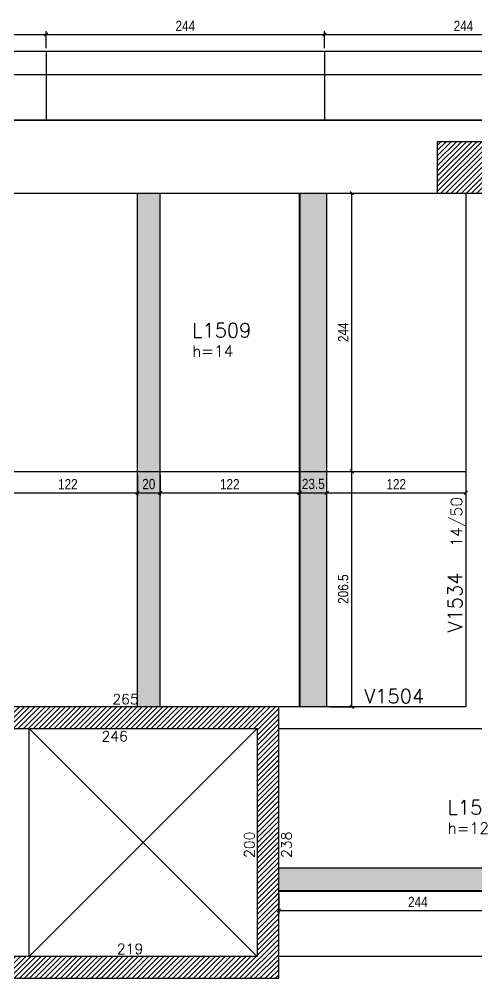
# Model space of a CAD drawing. Extents: x 1860 to 8661, y -614 to 3008.
# Drawn here: x 4771 to 5173, y 1481 to 2319 of the extents above; entities that cross this region are included whole.
import ezdxf

# ---------------------------------------------------------------- set-up
doc = ezdxf.new("R2010")
doc.units = 0
for name, color, linetype in [('COTA', 241, 'Continuous'), ('F-LAJES', 3, 'Continuous'), ('F-LAJES-DIM', 2, 'Continuous'), ('F-LAJES-NOME', 4, 'Continuous'), ('F-PILARES-DIM', 172, 'Continuous'), ('F-PILARES-HACH', 174, 'Continuous'), ('F-PILARES-S', 170, 'Continuous'), ('F-VIGAS', 3, 'Continuous'), ('F-VIGAS-DIM', 2, 'Continuous'), ('F-VIGAS-NOME', 4, 'Continuous'), ('F-VÃO', 1, 'Continuous'), ('Painéis', 200, 'Continuous')]:
    doc.layers.add(name, color=color, linetype=linetype)
doc.layers.add('Hachura', color=251, linetype='Continuous', lineweight=9)
doc.styles.add('COTA TECNICA-50', font='techl___.ttf', dxfattribs={"height": 9})
doc.styles.add('MCP', font='romans.shx')
doc.dimstyles.new('COTA PAINEL-50', dxfattribs={"dimtxt": 9, "dimasz": 3, "dimexe": 3, "dimexo": 3, "dimgap": 3, "dimtad": 1, "dimdec": 1, "dimzin": 12, "dimdsep": 46, "dimtxsty": 'COTA TECNICA-50', "dimblk1": 'OBLIQUE', "dimblk2": 'OBLIQUE', "dimsah": 1, "dimcen": 0.9, "dimclrd": 4, "dimclre": 4, "dimclrt": 240, "dimadec": 1, "dimazin": 3, "dimtfac": 1, "dimtdec": 1, "dimtmove": 0, "dimatfit": 3, "dimfxl": 1, "dimtolj": 1, "dimtzin": 12, "dimarcsym": 0})
pattern_1 = [(45, (4795.1516, 832.909), (-2.245064, 2.245064), [])]

# ---------------------------------------------------------------- blocks, each defined once
blk = doc.blocks.new('_Oblique')
at = {"color": 0, "linetype": 'ByBlock', "lineweight": -2}
blk.add_line((-0.5, -0.5), (0.5, 0.5), dxfattribs=at)
blk = doc.blocks.new('*D88')
at = {"layer": 'COTA', "color": 4, "lineweight": -2, "transparency": 16777216}
for p, q in [((4999.15, 1551.91), (4999.15, 1534.81)), ((5243.15, 1551.91), (5243.15, 1534.81)), ((4999.15, 1537.81), (5243.15, 1537.81))]:
    blk.add_line(p, q, dxfattribs=at)
at = {"layer": 'Defpoints', "color": 0, "transparency": 16777216}
for p in [(4999.15, 1554.91), (5243.15, 1554.91), (5243.15, 1537.81)]:
    blk.add_point(p, dxfattribs=at)
at = {"layer": 'COTA', "color": 4, "lineweight": -2, "transparency": 16777216, "xscale": 3, "yscale": 3, "zscale": 3, "rotation": 180}
blk.add_blockref('_Oblique', (4999.15, 1537.81), dxfattribs=at)
at = {"layer": 'COTA', "color": 4, "lineweight": -2, "transparency": 16777216, "xscale": 3, "yscale": 3, "zscale": 3}
blk.add_blockref('_Oblique', (5243.15, 1537.81), dxfattribs=at)
at = {"layer": 'COTA', "color": 240, "transparency": 16777216, "insert": (5121.15, 1545.38), "char_height": 9, "attachment_point": 5, "style": 'COTA TECNICA-50'}
blk.add_mtext('\\A1;244', dxfattribs=at)
blk = doc.blocks.new('*D127')
at = {"layer": 'COTA', "color": 4, "lineweight": -2, "transparency": 16777216}
for p, q in [((4753.15, 1919.91), (4753.15, 1901.14)), ((4875.15, 1919.91), (4875.15, 1901.14)), ((4753.15, 1904.14), (4875.15, 1904.14))]:
    blk.add_line(p, q, dxfattribs=at)
at = {"layer": 'Defpoints', "color": 0, "transparency": 16777216}
for p in [(4753.15, 1922.91), (4875.15, 1922.91), (4875.15, 1904.14)]:
    blk.add_point(p, dxfattribs=at)
at = {"layer": 'COTA', "color": 4, "lineweight": -2, "transparency": 16777216, "xscale": 3, "yscale": 3, "zscale": 3, "rotation": 180}
blk.add_blockref('_Oblique', (4753.15, 1904.14), dxfattribs=at)
at = {"layer": 'COTA', "color": 4, "lineweight": -2, "transparency": 16777216, "xscale": 3, "yscale": 3, "zscale": 3}
blk.add_blockref('_Oblique', (4875.15, 1904.14), dxfattribs=at)
at = {"layer": 'COTA', "color": 240, "transparency": 16777216, "insert": (4814.15, 1911.69), "char_height": 9, "attachment_point": 5, "style": 'COTA TECNICA-50'}
blk.add_mtext('\\A1;122', dxfattribs=at)
blk = doc.blocks.new('*D128')
at = {"layer": 'COTA', "color": 4, "lineweight": -2, "transparency": 16777216}
for p, q in [((4875.15, 1919.91), (4875.15, 1901.14)), ((4895.15, 1919.91), (4895.15, 1901.14)), ((4875.15, 1904.14), (4895.15, 1904.14))]:
    blk.add_line(p, q, dxfattribs=at)
at = {"layer": 'Defpoints', "color": 0, "transparency": 16777216}
for p in [(4875.15, 1922.91), (4895.15, 1922.91), (4895.15, 1904.14)]:
    blk.add_point(p, dxfattribs=at)
at = {"layer": 'COTA', "color": 4, "lineweight": -2, "transparency": 16777216, "xscale": 3, "yscale": 3, "zscale": 3, "rotation": 180}
blk.add_blockref('_Oblique', (4875.15, 1904.14), dxfattribs=at)
at = {"layer": 'COTA', "color": 4, "lineweight": -2, "transparency": 16777216, "xscale": 3, "yscale": 3, "zscale": 3}
blk.add_blockref('_Oblique', (4895.15, 1904.14), dxfattribs=at)
at = {"layer": 'COTA', "color": 240, "transparency": 16777216, "insert": (4885.15, 1911.73), "char_height": 9, "attachment_point": 5, "style": 'COTA TECNICA-50'}
blk.add_mtext('\\A1;20', dxfattribs=at)
blk = doc.blocks.new('*D129')
at = {"layer": 'COTA', "color": 4, "lineweight": -2, "transparency": 16777216}
for p, q in [((4895.15, 1919.91), (4895.15, 1901.14)), ((5017.15, 1919.91), (5017.15, 1901.14)), ((4895.15, 1904.14), (5017.15, 1904.14))]:
    blk.add_line(p, q, dxfattribs=at)
at = {"layer": 'Defpoints', "color": 0, "transparency": 16777216}
for p in [(4895.15, 1922.91), (5017.15, 1922.91), (5017.15, 1904.14)]:
    blk.add_point(p, dxfattribs=at)
at = {"layer": 'COTA', "color": 4, "lineweight": -2, "transparency": 16777216, "xscale": 3, "yscale": 3, "zscale": 3, "rotation": 180}
blk.add_blockref('_Oblique', (4895.15, 1904.14), dxfattribs=at)
at = {"layer": 'COTA', "color": 4, "lineweight": -2, "transparency": 16777216, "xscale": 3, "yscale": 3, "zscale": 3}
blk.add_blockref('_Oblique', (5017.15, 1904.14), dxfattribs=at)
at = {"layer": 'COTA', "color": 240, "transparency": 16777216, "insert": (4956.15, 1911.69), "char_height": 9, "attachment_point": 5, "style": 'COTA TECNICA-50'}
blk.add_mtext('\\A1;122', dxfattribs=at)
blk = doc.blocks.new('*D130')
at = {"layer": 'COTA', "color": 4, "lineweight": -2, "transparency": 16777216}
for p, q in [((5017.65, 1919.91), (5017.65, 1901.14)), ((5041.15, 1919.91), (5041.15, 1901.14)), ((5017.65, 1904.14), (5041.15, 1904.14))]:
    blk.add_line(p, q, dxfattribs=at)
at = {"layer": 'Defpoints', "color": 0, "transparency": 16777216}
for p in [(5017.65, 1922.91), (5041.15, 1922.91), (5041.15, 1904.14)]:
    blk.add_point(p, dxfattribs=at)
at = {"layer": 'COTA', "color": 4, "lineweight": -2, "transparency": 16777216, "xscale": 3, "yscale": 3, "zscale": 3, "rotation": 180}
blk.add_blockref('_Oblique', (5017.65, 1904.14), dxfattribs=at)
at = {"layer": 'COTA', "color": 4, "lineweight": -2, "transparency": 16777216, "xscale": 3, "yscale": 3, "zscale": 3}
blk.add_blockref('_Oblique', (5041.15, 1904.14), dxfattribs=at)
at = {"layer": 'COTA', "color": 240, "transparency": 16777216, "insert": (5029.4, 1911.84), "char_height": 9, "attachment_point": 5, "style": 'COTA TECNICA-50'}
blk.add_mtext('\\A1;23.5', dxfattribs=at)
blk = doc.blocks.new('*D131')
at = {"layer": 'COTA', "color": 4, "lineweight": -2, "transparency": 16777216}
for p, q in [((5041.15, 1919.91), (5041.15, 1901.14)), ((5163.15, 1919.91), (5163.15, 1901.14)), ((5041.15, 1904.14), (5163.15, 1904.14))]:
    blk.add_line(p, q, dxfattribs=at)
at = {"layer": 'Defpoints', "color": 0, "transparency": 16777216}
for p in [(5041.15, 1922.91), (5163.15, 1922.91), (5163.15, 1904.14)]:
    blk.add_point(p, dxfattribs=at)
at = {"layer": 'COTA', "color": 4, "lineweight": -2, "transparency": 16777216, "xscale": 3, "yscale": 3, "zscale": 3, "rotation": 180}
blk.add_blockref('_Oblique', (5041.15, 1904.14), dxfattribs=at)
at = {"layer": 'COTA', "color": 4, "lineweight": -2, "transparency": 16777216, "xscale": 3, "yscale": 3, "zscale": 3}
blk.add_blockref('_Oblique', (5163.15, 1904.14), dxfattribs=at)
at = {"layer": 'COTA', "color": 240, "transparency": 16777216, "insert": (5102.15, 1911.69), "char_height": 9, "attachment_point": 5, "style": 'COTA TECNICA-50'}
blk.add_mtext('\\A1;122', dxfattribs=at)
blk = doc.blocks.new('*D132')
at = {"layer": 'COTA', "color": 4, "lineweight": -2, "transparency": 16777216}
for p, q in [((5044.15, 1922.91), (5066.29, 1922.91)), ((5063.29, 1716.41), (5063.29, 1922.91)), ((5044.15, 1716.41), (5066.29, 1716.41))]:
    blk.add_line(p, q, dxfattribs=at)
at = {"layer": 'Defpoints', "color": 0, "transparency": 16777216}
for p in [(5041.15, 1922.91), (5063.29, 1922.91), (5041.15, 1716.41)]:
    blk.add_point(p, dxfattribs=at)
at = {"layer": 'COTA', "color": 4, "lineweight": -2, "transparency": 16777216, "xscale": 3, "yscale": 3, "zscale": 3}
for p, rotation in [((5063.29, 1922.91), 90), ((5063.29, 1716.41), 270)]:
    blk.add_blockref('_Oblique', p, dxfattribs=dict(at, rotation=rotation))
at = {"layer": 'COTA', "color": 240, "transparency": 16777216, "insert": (5055.69, 1819.66), "char_height": 9, "attachment_point": 5, "rotation": 90, "style": 'COTA TECNICA-50'}
blk.add_mtext('\\A1;206.5', dxfattribs=at)
blk = doc.blocks.new('*D133')
at = {"layer": 'COTA', "color": 4, "lineweight": -2, "transparency": 16777216}
for p, q in [((5044.15, 2166.91), (5066.29, 2166.91)), ((5063.29, 1922.91), (5063.29, 2166.91)), ((5044.15, 1922.91), (5066.29, 1922.91))]:
    blk.add_line(p, q, dxfattribs=at)
at = {"layer": 'Defpoints', "color": 0, "transparency": 16777216}
for p in [(5041.15, 2166.91), (5063.29, 2166.91), (5041.15, 1922.91)]:
    blk.add_point(p, dxfattribs=at)
at = {"layer": 'COTA', "color": 4, "lineweight": -2, "transparency": 16777216, "xscale": 3, "yscale": 3, "zscale": 3}
for p, rotation in [((5063.29, 2166.91), 90), ((5063.29, 1922.91), 270)]:
    blk.add_blockref('_Oblique', p, dxfattribs=dict(at, rotation=rotation))
at = {"layer": 'COTA', "color": 240, "transparency": 16777216, "insert": (5055.72, 2044.91), "char_height": 9, "attachment_point": 5, "rotation": 90, "style": 'COTA TECNICA-50'}
blk.add_mtext('\\A1;244', dxfattribs=at)
blk = doc.blocks.new('*D308')
at = {"layer": 'COTA', "color": 4, "lineweight": -2, "transparency": 16777216}
for p, q in [((4551.15, 2293.91), (4551.15, 2308.96)), ((4795.15, 2293.91), (4795.15, 2308.96)), ((4551.15, 2305.96), (4795.15, 2305.96))]:
    blk.add_line(p, q, dxfattribs=at)
at = {"layer": 'Defpoints', "color": 0, "transparency": 16777216}
for p in [(4795.15, 2305.96), (4551.15, 2290.91), (4795.15, 2290.91)]:
    blk.add_point(p, dxfattribs=at)
at = {"layer": 'COTA', "color": 4, "lineweight": -2, "transparency": 16777216, "xscale": 3, "yscale": 3, "zscale": 3, "rotation": 180}
blk.add_blockref('_Oblique', (4551.15, 2305.96), dxfattribs=at)
at = {"layer": 'COTA', "color": 4, "lineweight": -2, "transparency": 16777216, "xscale": 3, "yscale": 3, "zscale": 3}
blk.add_blockref('_Oblique', (4795.15, 2305.96), dxfattribs=at)
at = {"layer": 'COTA', "color": 240, "transparency": 16777216, "insert": (4673.15, 2313.52), "char_height": 9, "attachment_point": 5, "style": 'COTA TECNICA-50'}
blk.add_mtext('\\A1;244', dxfattribs=at)
blk = doc.blocks.new('*D309')
at = {"layer": 'COTA', "color": 4, "lineweight": -2, "transparency": 16777216}
for p, q in [((4795.15, 2293.91), (4795.15, 2308.96)), ((5039.15, 2293.91), (5039.15, 2308.96)), ((4795.15, 2305.96), (5039.15, 2305.96))]:
    blk.add_line(p, q, dxfattribs=at)
at = {"layer": 'Defpoints', "color": 0, "transparency": 16777216}
for p in [(5039.15, 2305.96), (4795.15, 2290.91), (5039.15, 2290.91)]:
    blk.add_point(p, dxfattribs=at)
at = {"layer": 'COTA', "color": 4, "lineweight": -2, "transparency": 16777216, "xscale": 3, "yscale": 3, "zscale": 3, "rotation": 180}
blk.add_blockref('_Oblique', (4795.15, 2305.96), dxfattribs=at)
at = {"layer": 'COTA', "color": 4, "lineweight": -2, "transparency": 16777216, "xscale": 3, "yscale": 3, "zscale": 3}
blk.add_blockref('_Oblique', (5039.15, 2305.96), dxfattribs=at)
at = {"layer": 'COTA', "color": 240, "transparency": 16777216, "insert": (4917.15, 2313.52), "char_height": 9, "attachment_point": 5, "style": 'COTA TECNICA-50'}
blk.add_mtext('\\A1;244', dxfattribs=at)
blk = doc.blocks.new('*D310')
at = {"layer": 'COTA', "color": 4, "lineweight": -2, "transparency": 16777216}
for p, q in [((5039.15, 2293.91), (5039.15, 2308.96)), ((5283.15, 2293.91), (5283.15, 2308.96)), ((5039.15, 2305.96), (5283.15, 2305.96))]:
    blk.add_line(p, q, dxfattribs=at)
at = {"layer": 'Defpoints', "color": 0, "transparency": 16777216}
for p in [(5283.15, 2305.96), (5039.15, 2290.91), (5283.15, 2290.91)]:
    blk.add_point(p, dxfattribs=at)
at = {"layer": 'COTA', "color": 4, "lineweight": -2, "transparency": 16777216, "xscale": 3, "yscale": 3, "zscale": 3, "rotation": 180}
blk.add_blockref('_Oblique', (5039.15, 2305.96), dxfattribs=at)
at = {"layer": 'COTA', "color": 4, "lineweight": -2, "transparency": 16777216, "xscale": 3, "yscale": 3, "zscale": 3}
blk.add_blockref('_Oblique', (5283.15, 2305.96), dxfattribs=at)
at = {"layer": 'COTA', "color": 240, "transparency": 16777216, "insert": (5161.15, 2313.52), "char_height": 9, "attachment_point": 5, "style": 'COTA TECNICA-50'}
blk.add_mtext('\\A1;244', dxfattribs=at)

msp = doc.modelspace()

# ---------------------------------------------------------------- hatches: boundary and pattern name
at = {"layer": 'F-PILARES-HACH', "linetype": 'Continuous'}
h = msp.add_hatch(dxfattribs=at)
h.set_pattern_fill('ANSI31', color=256, style=0)
h.set_pattern_definition(pattern_1)
h.paths.add_polyline_path([(5138.15, 2166.91), (5217.15, 2166.91), (5217.15, 2211.91), (5138.15, 2211.91)], flags=16)
h = msp.add_hatch(dxfattribs=at)
h.set_pattern_fill('ANSI31', color=256, style=0)
h.set_pattern_definition(pattern_1)
h.paths.add_polyline_path([(4999.15, 1478.41), (4999.15, 1716.41), (4734.15, 1716.41), (4734.15, 1697.41), (4980.15, 1697.41), (4980.15, 1497.41), (4761.15, 1497.41), (4761.15, 1478.41)], flags=16)
at = {"layer": 'Hachura', "linetype": 'ByBlock'}
h = msp.add_hatch(color=256, dxfattribs=at)
h.dxf.hatch_style = 1
h.paths.add_polyline_path([(4895.15, 2166.91), (4875.15, 2166.91), (4875.15, 2147.41), (4895.15, 2147.41)])
h.paths.add_polyline_path([(4895.15, 2147.41), (4875.15, 2147.41), (4875.15, 2128.41), (4895.15, 2128.41)])
h.paths.add_polyline_path([(4895.15, 2128.41), (4875.15, 2128.41), (4875.15, 1922.91), (4895.15, 1922.91)])
h.paths.add_polyline_path([(4895.15, 1922.91), (4875.15, 1922.91), (4875.15, 1716.41), (4895.15, 1716.41)])
h.paths.add_polyline_path([(5041.15, 1922.91), (5017.65, 1922.91), (5017.65, 1716.41), (5041.15, 1716.41)])
h.paths.add_polyline_path([(5041.15, 2128.41), (5017.65, 2128.41), (5017.65, 1922.91), (5041.15, 1922.91)])
h.paths.add_polyline_path([(5041.15, 2147.41), (5017.65, 2147.41), (5017.65, 2128.41), (5041.15, 2128.41)])
h.paths.add_polyline_path([(5041.15, 2166.91), (5017.65, 2166.91), (5017.65, 2147.41), (5041.15, 2147.41)])
h = msp.add_hatch(color=256, dxfattribs=at)
h.dxf.hatch_style = 1
h.paths.add_polyline_path([(5243.15, 1575.41), (4999.15, 1575.41), (4999.15, 1555.41), (5243.15, 1555.41)])
h.paths.add_polyline_path([(5391.15, 1575.41), (5243.15, 1575.41), (5243.15, 1555.41), (5391.15, 1555.41)])

# ---------------------------------------------------------------- linework, layer by layer
at = {"layer": 'F-LAJES', "linetype": 'Continuous'}
msp.add_line((3595.15, 2270.91), (5861.15, 2270.91), dxfattribs=at)
at = {"layer": 'F-PILARES-S', "linetype": 'Continuous'}
for points in [[(5138.15, 2166.91), (5217.15, 2166.91), (5217.15, 2211.91), (5138.15, 2211.91), (5138.15, 2166.91)], [(4999.15, 1478.41), (4999.15, 1716.41), (4734.15, 1716.41), (4734.15, 1697.41), (4980.15, 1697.41), (4980.15, 1497.41), (4761.15, 1497.41), (4761.15, 1478.41), (4999.15, 1478.41)]]:
    msp.add_lwpolyline(points, dxfattribs=at)
at = {"layer": 'F-VIGAS'}
for points in [[(5177.65, 2230.91), (4743.65, 2230.91)], [(4753.15, 2166.91), (5138.15, 2166.91)], [(5163.15, 2166.91), (5163.15, 1716.41)], [(5163.15, 1716.41), (4999.15, 1716.41)], [(4780.15, 1497.41), (4780.15, 1697.41)], [(4999.15, 1697.41), (5170.15, 1697.41)], [(5170.15, 1697.41), (5391.15, 1697.41)], [(5391.15, 1497.41), (4999.15, 1497.41)]]:
    msp.add_lwpolyline(points, dxfattribs=at)
at = {"layer": 'F-VÃO'}
for p, q in [((4780.15, 1497.41), (4980.15, 1697.41)), ((4780.15, 1697.41), (4980.15, 1497.41))]:
    msp.add_line(p, q, dxfattribs=at)
at = {"layer": 'Painéis'}
for p, q in [((4795.15, 2290.91), (4795.15, 2230.91)), ((5039.15, 2290.91), (5039.15, 2230.91))]:
    msp.add_line(p, q, dxfattribs=at)
msp.add_lwpolyline([(3575.15, 2230.91), (5861.15, 2230.91), (5861.15, 2290.91), (3575.15, 2290.91)], close=True, dxfattribs=at)
for points in [[(4875.15, 1716.41), (4875.15, 2166.91)], [(4895.15, 1716.41), (4895.15, 2166.91)], [(5017.15, 2166.91), (5017.15, 1716.41)], [(5017.65, 2166.91), (5017.65, 1716.41)], [(5041.15, 2166.91), (5041.15, 1716.41)], [(4753.15, 1922.91), (5163.15, 1922.91)], [(4999.15, 1575.41), (5391.15, 1575.41)], [(4999.15, 1555.41), (5391.15, 1555.41)], [(4999.15, 1554.91), (5391.15, 1554.91)]]:
    msp.add_lwpolyline(points, dxfattribs=at)

# ---------------------------------------------------------------- texts
at = {"layer": 'F-LAJES-DIM', "linetype": 'Continuous', "style": 'MCP'}
for s, p in [('h=14', (4923.1, 2023.32)), ('h=12', (5147.18, 1605.01))]:
    msp.add_text(s, height=10, dxfattribs=at).set_placement(p)
at = {"layer": 'F-LAJES-NOME', "linetype": 'Continuous', "style": 'MCP'}
for s, p in [('L1509', (4923.1, 2040.32)), ('L1511', (5147.18, 1622.01))]:
    msp.add_text(s, height=12.5, dxfattribs=at).set_placement(p)
at = {"layer": 'F-PILARES-DIM', "linetype": 'Continuous', "style": 'MCP'}
for s, p in [('265', (4853.15, 1718.66)), ('246', (4843.65, 1686.16)), ('219', (4857.15, 1499.66))]:
    msp.add_text(s, height=9, dxfattribs=at).set_placement(p)
for s, p in [('200', (4977.9, 1583.91)), ('238', (5010.4, 1583.91))]:
    msp.add_text(s, height=9, rotation=90, dxfattribs=at).set_placement(p)
at = {"layer": 'F-VIGAS-DIM', "linetype": 'Continuous', "style": 'MCP'}
msp.add_text('14/50', height=10, rotation=90, dxfattribs=at).set_placement((5160.03, 1856.73))
at = {"layer": 'F-VIGAS-NOME', "linetype": 'Continuous', "style": 'MCP'}
msp.add_text('V1534', height=12.5, rotation=90, dxfattribs=at).set_placement((5160.03, 1781.73))
msp.add_text('V1504', height=12.5, dxfattribs=at).set_placement((5074.14, 1719.53))

# ---------------------------------------------------------------- dimensions: what is measured, and where the dimension line sits
at = {"layer": 'COTA'}
for base, p1, p2, picture, middle in [((4795.15, 2305.96), (4551.15, 2290.91), (4795.15, 2290.91), '*D308', (4673.15, 2313.52)), ((5283.15, 2305.96), (5039.15, 2290.91), (5283.15, 2290.91), '*D310', (5161.15, 2313.52)), ((4895.15, 1904.14), (4875.15, 1922.91), (4895.15, 1922.91), '*D128', (4885.15, 1911.73)), ((5017.15, 1904.14), (4895.15, 1922.91), (5017.15, 1922.91), '*D129', (4956.15, 1911.69)), ((5163.15, 1904.14), (5041.15, 1922.91), (5163.15, 1922.91), '*D131', (5102.15, 1911.69))]:
    dim = msp.add_linear_dim(base=base, p1=p1, p2=p2, dimstyle='COTA PAINEL-50', override={"dimtmove": 1}, dxfattribs=at)
    dim.commit()
    dim.dimension.update_dxf_attribs({"geometry": picture, "text_midpoint": middle})
for base, p1, p2, picture, middle in [((5039.15, 2305.96), (4795.15, 2290.91), (5039.15, 2290.91), '*D309', (4917.15, 2313.52)), ((4875.15, 1904.14), (4753.15, 1922.91), (4875.15, 1922.91), '*D127', (4814.15, 1911.69)), ((5243.15, 1537.81), (4999.15, 1554.91), (5243.15, 1554.91), '*D88', (5121.15, 1545.38))]:
    dim = msp.add_linear_dim(base=base, p1=p1, p2=p2, dimstyle='COTA PAINEL-50', dxfattribs=at)
    dim.commit()
    dim.dimension.update_dxf_attribs({"geometry": picture, "text_midpoint": middle})
dim = msp.add_linear_dim(base=(5063.29, 2166.91), p1=(5041.15, 1922.91), p2=(5041.15, 2166.91), angle=90, dimstyle='COTA PAINEL-50', override={"dimtmove": 1}, dxfattribs=at)
dim.commit()
dim.dimension.update_dxf_attribs({"geometry": '*D133', "text_midpoint": (5055.72, 2044.91)})
dim = msp.add_linear_dim(base=(5041.15, 1904.14), p1=(5017.65, 1922.91), p2=(5041.15, 1922.91), dimstyle='COTA PAINEL-50', dxfattribs=at)
dim.commit()
dim.dimension.update_dxf_attribs({"geometry": '*D130', "text_midpoint": (5029.4, 1904.14), "dimtype": 160})
dim = msp.add_linear_dim(base=(5063.29, 1922.91), p1=(5041.15, 1716.41), p2=(5041.15, 1922.91), angle=90, dimstyle='COTA PAINEL-50', dxfattribs=at)
dim.commit()
dim.dimension.update_dxf_attribs({"geometry": '*D132', "text_midpoint": (5055.69, 1819.66)})

doc.saveas('drawing.dxf')
